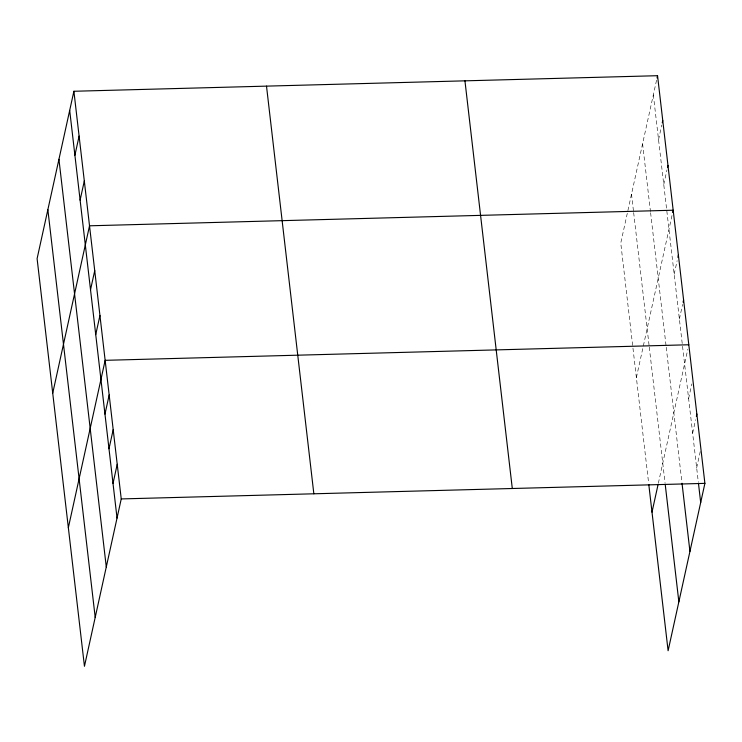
<?xml version="1.0" encoding="UTF-8"?>
<svg xmlns="http://www.w3.org/2000/svg" width="742" height="742" viewBox="0 0 742 742"><rect width="100%" height="100%" fill="white"/><g stroke="black" fill="none" stroke-linecap="round" stroke-linejoin="round"><path stroke-width="0.56" stroke-dasharray="3.71 2.78" d="M656.559 80.21L620.757 243.07L648.666 483.385M658.553 139.691L661.771 125.055M663.756 184.535L666.975 169.89M636.376 377.604L672.679 212.481M674.172 274.215L677.149 260.702M679.384 319.06L682.603 304.424M658.358 483.228L687.815 349.259M688.613 398.556L691.832 383.911M692.638 433.207L695.616 419.694M696.664 467.859L700.624 449.837M653.34 94.846L698.352 482.383M642.591 143.762L650.465 211.6M650.604 212.75L666.093 346.124M666.223 347.275L681.889 482.114M631.507 194.154L633.51 211.405M633.649 212.555L649.139 345.93M649.269 347.08L665.092 483.33"/><path stroke-width="1.11" d="M73.894 91.266L37.1 258.633L84.449 666.297L121.243 498.93L73.894 91.266L657.551 75.703L704.9 483.367L668.106 650.734L648.796 484.535M74.896 155.254L79.106 136.111M80.108 200.099L84.319 180.955M52.728 393.167L89.522 225.8L673.179 210.227L672.679 212.481M90.524 289.779L94.735 270.635M95.727 334.623L99.938 315.48M68.347 527.692L105.151 360.324L688.799 344.761M104.965 414.119L109.176 394.976M108.991 448.771L113.201 429.627M113.016 483.422L117.217 464.279M657.06 77.956L657.551 75.703M662.263 122.801L662.764 120.547M667.475 167.646L667.967 165.392M677.891 257.326L678.383 255.072M683.094 302.17L683.595 299.916M652.005 512.128L658.117 484.331M696.358 416.318L696.849 414.064M121.243 498.93L704.9 483.367M698.482 483.506L700.689 502.51M682.019 483.237L689.939 551.417M665.222 484.452L678.856 601.818M464.946 80.841L512.295 488.496M266.508 86.137L313.847 493.792M69.692 110.41L117.041 518.074M58.933 159.326L106.282 566.99M47.859 209.726L95.199 617.381"/></g></svg>
